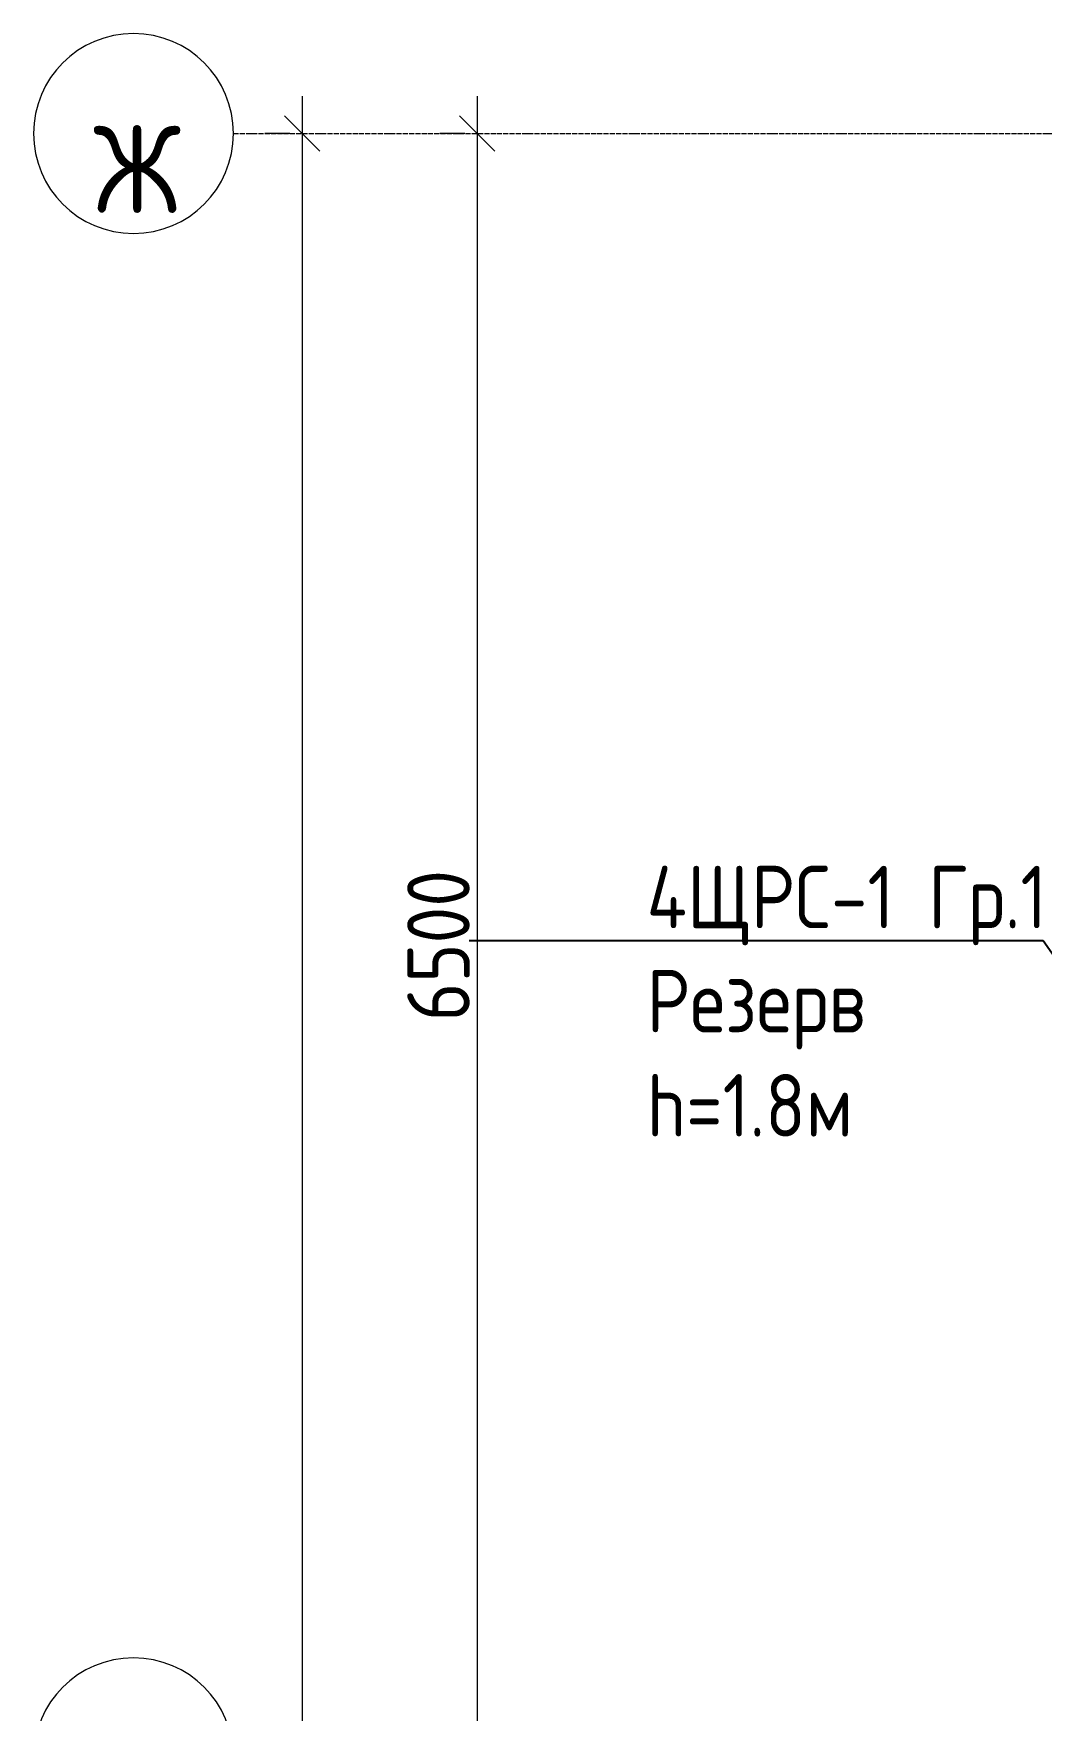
# Model space of a CAD drawing. Header units: millimetres. Extents: x -32 to 417638015, y -35 to 175284279.
# Drawn here: x 1284248 to 1288281, y 88588 to 95299 of the extents above; entities that cross this region are included whole.
import ezdxf
from ezdxf import colors
from ezdxf.entities.mleader import LeaderData, LeaderLine
from ezdxf.math import Vec2, Vec3

# ---------------------------------------------------------------- set-up
doc = ezdxf.new("R2010")
doc.units = ezdxf.units.MM
doc.linetypes.add('ADSK_Линия сетки', pattern=[25, 20, -2.5, 0, -2.5])
doc.layers.add('_ЭМ_Надписи', color=7, linetype='Continuous')
for name, color, linetype, lineweight in [('Оси', 253, 'Continuous', 9), ('Размеры', 7, 'Continuous', 9), ('ШТРИХОВКА', 252, 'Continuous', 15)]:
    doc.layers.add(name, color=color, linetype=linetype, lineweight=lineweight)
doc.styles.add('GOST Common', font='GOST_Common.ttf', dxfattribs={"width": 0.9, "height": 350})
doc.styles.add('GOST Common_1', font='GOST_Common.ttf', dxfattribs={"width": 0.9, "height": 250})
doc.styles.add('ЭОМ', font='isocpeur.ttf', dxfattribs={"width": 0.85, "height": 250})
doc.dimstyles.new('ADSK_Основной_2_5_мм', dxfattribs={"dimscale": 304.8, "dimtxt": 251.428749, "dimasz": 0.463911, "dimexe": 0.492126, "dimexo": 0.492126, "dimgap": 0.098425, "dimtad": 1, "dimrnd": 0.01, "dimdsep": 46, "dimtxsty": 'GOST Common_1', "dimblk1": 'OBLIQUE', "dimblk2": 'OBLIQUE', "dimsah": 1, "dimcen": 0.09, "dimdle": 0.492126, "dimazin": 2, "dimtfac": 1, "dimtdec": 4, "dimtix": 1, "dimtmove": 0, "dimatfit": 3, "dimfxl": 1, "dimtvp": 1, "dimtolj": 1, "dimtzin": 0, "dimlwd": 20, "dimlwe": 20, "dimarcsym": 2})

# ---------------------------------------------------------------- blocks, each defined once
blk = doc.blocks.new('_Oblique')
at = {"color": 0, "linetype": 'ByBlock', "lineweight": -2}
blk.add_line((-0.5, -0.5), (0.5, 0.5), dxfattribs=at)
blk = doc.blocks.new('*D283')
at = {"layer": 'Defpoints', "color": 0, "transparency": 16777216}
for p in [(-9677, 43374.5), (-9777, 324.5), (-9677, 324.5)]:
    blk.add_point(p, dxfattribs=at)
at = {"layer": 'Размеры', "color": 0, "lineweight": 20, "transparency": 16777216}
for p, q in [((-9777, 43524.5), (-9777, 174.5)), ((-9827, 43374.5), (-9927, 43374.5)), ((-9827, 324.5), (-9927, 324.5))]:
    blk.add_line(p, q, dxfattribs=at)
at = {"layer": 'Размеры', "color": 0, "lineweight": 20, "transparency": 16777216, "xscale": 141.4, "yscale": 141.4, "zscale": 141.4}
for p, rotation in [((-9777, 43374.5), 90), ((-9777, 324.5), 270)]:
    blk.add_blockref('_Oblique', p, dxfattribs=dict(at, rotation=rotation))
at = {"layer": 'Размеры', "color": 0, "lineweight": 20, "transparency": 16777216, "insert": (-9932, 21849.5), "char_height": 250, "width": 971.623, "attachment_point": 5, "rotation": 90, "style": 'GOST Common_1'}
blk.add_mtext('\\A1;43050', dxfattribs=at)
blk = doc.blocks.new('*D284')
at = {"layer": 'Defpoints', "color": 0, "transparency": 16777216}
for p in [(-8977, 43374.5), (-9077, 36874.5), (-8977, 36874.5)]:
    blk.add_point(p, dxfattribs=at)
at = {"layer": 'Размеры', "color": 0, "lineweight": 20, "transparency": 16777216}
for p, q in [((-9077, 43524.5), (-9077, 36724.5)), ((-9127, 43374.5), (-9227, 43374.5)), ((-9127, 36874.5), (-9227, 36874.5))]:
    blk.add_line(p, q, dxfattribs=at)
at = {"layer": 'Размеры', "color": 0, "lineweight": 20, "transparency": 16777216, "xscale": 141.4, "yscale": 141.4, "zscale": 141.4}
for p, rotation in [((-9077, 43374.5), 90), ((-9077, 36874.5), 270)]:
    blk.add_blockref('_Oblique', p, dxfattribs=dict(at, rotation=rotation))
at = {"layer": 'Размеры', "color": 0, "lineweight": 20, "transparency": 16777216, "insert": (-9232, 40124.5), "char_height": 250, "width": 756.843, "attachment_point": 5, "rotation": 90, "style": 'GOST Common_1'}
blk.add_mtext('\\A1;6500', dxfattribs=at)
blk = doc.blocks.new('План 4 этажа')
at = {"layer": 'Оси', "color": 8, "linetype": 'ADSK_Линия сетки'}
blk.add_line((-10052.178, 43374.489), (56511.792, 43374.489), dxfattribs=at)
at = {"layer": 'Оси', "color": 8, "lineweight": 20}
for centre, start, end in [((-10452.178, 43374.489), 90, 270), ((-10452.178, 43374.489), 270, 90), ((-10452.178, 36874.489), 90, 270), ((-10452.178, 36874.489), 270, 90)]:
    blk.add_arc(centre, 400, start, end, dxfattribs=at)
at = {"layer": 'Оси', "color": 8, "insert": (-10437.7, 43231.638), "char_height": 350, "width": 327.6, "attachment_point": 5, "line_spacing_factor": 1.022766, "style": 'GOST Common'}
blk.add_mtext('\\pxqc,t0.25714,0.51429,0.77143,1.02857,1.28571,1.54286,1.8,2.05714,2.31429,2.57143,2.82857,3.08571,3.34286,3.6,3.85714,4.11429,4.37143,4.62857,4.88571,5.14286,5.4,5.65714,5.91429,6.17143,6.42857,6.68571,6.94286,7.2,7.45714,7.71429,7.97143,8.22857;{Ж}', dxfattribs=at)
at = {"layer": 'Размеры', "color": 8, "lineweight": 20}
for base, p1, p2, override, picture, middle in [((-9777.024, 324.489), (-9677.039, 43374.489), (-9677.039, 324.489), {"dimpost": '<>', "dimfxl": 43050}, '*D283', (-9932.024, 21849.489)), ((-9077.024, 36874.489), (-8977.039, 43374.489), (-8977.039, 36874.489), {"dimpost": '<>', "dimfxl": 6500}, '*D284', (-9232.024, 40124.489))]:
    dim = blk.add_linear_dim(base=base, p1=p1, p2=p2, angle=90, dimstyle='ADSK_Основной_2_5_мм', override=override, dxfattribs=at)
    dim.commit()
    dim.dimension.update_dxf_attribs({"geometry": picture, "text_midpoint": middle})

msp = doc.modelspace()

# ---------------------------------------------------------------- block references
at = {"layer": 'ШТРИХОВКА'}
msp.add_blockref('План 4 этажа', (1295100.3, 51524.3), dxfattribs=at)

# ---------------------------------------------------------------- leaders
at = {"layer": '_ЭМ_Надписи', "color": 7, "ltscale": 5}
ml = msp.add_multileader_mtext('Standard', dxfattribs=at)
ml.set_content('{\\fGOST Common|b0|i0|c204|p34;\\W0.9;\\C256;4ЩРС-1\\fISOCPEUR|b0|i0|c204|p34;\\W0.85; Гр.1 Резерв\\P\\fGOST Common|b0|i0|c0|p34;\\W0.9;h=\\fGOST Common|b0|i0|c204|p34;1\\fGOST Common|b0|i0|c0|p34;.\\fGOST Common|b0|i0|c204|p34;8м}', color=1, style='ЭОМ')
ml.set_leader_properties()
ml.build(insert=Vec2(0, 0))
ml.multileader.update_dxf_attribs({"text_left_attachment_type": 6, "text_right_attachment_type": 6, "dogleg_length": 0, "arrow_head_size": 200})
ctx = ml.context
ctx.base_point, ctx.char_height, ctx.arrow_head_size, ctx.landing_gap_size, ctx.plane_origin = Vec3(1286701, 91668.3), 250, 200, 0, Vec3(1261430.5, 105601.7)
ctx.left_attachment, ctx.right_attachment = 6, 6
notes = []
notes.append((ctx, [(1, (1, 1, 0), (1288287.2, 91668.3), (-1, 0), 0, [(0, [(1289306.4, 90208.8)], 0, [])])]))
ctx.mtext.insert, ctx.mtext.width, ctx.mtext.defined_height, ctx.mtext.flow_direction = Vec3(1286701, 91968.3), 2273.288, 545.6, 5
for ctx, leaders in notes:
    for number, flags, end, landing, length, lines in leaders:
        leader = LeaderData()
        leader.index, (leader.has_last_leader_line, leader.has_dogleg_vector, leader.attachment_direction) = number, flags
        leader.last_leader_point, leader.dogleg_vector, leader.dogleg_length = Vec3(end), Vec3(landing), length
        for number, points, colour, breaks in lines:
            line = LeaderLine()
            line.index, line.vertices, line.color, line.breaks = number, Vec3.list(points), colors.encode_raw_color(colour), breaks
            leader.lines.append(line)
        ctx.leaders.append(leader)

doc.saveas('drawing.dxf')
